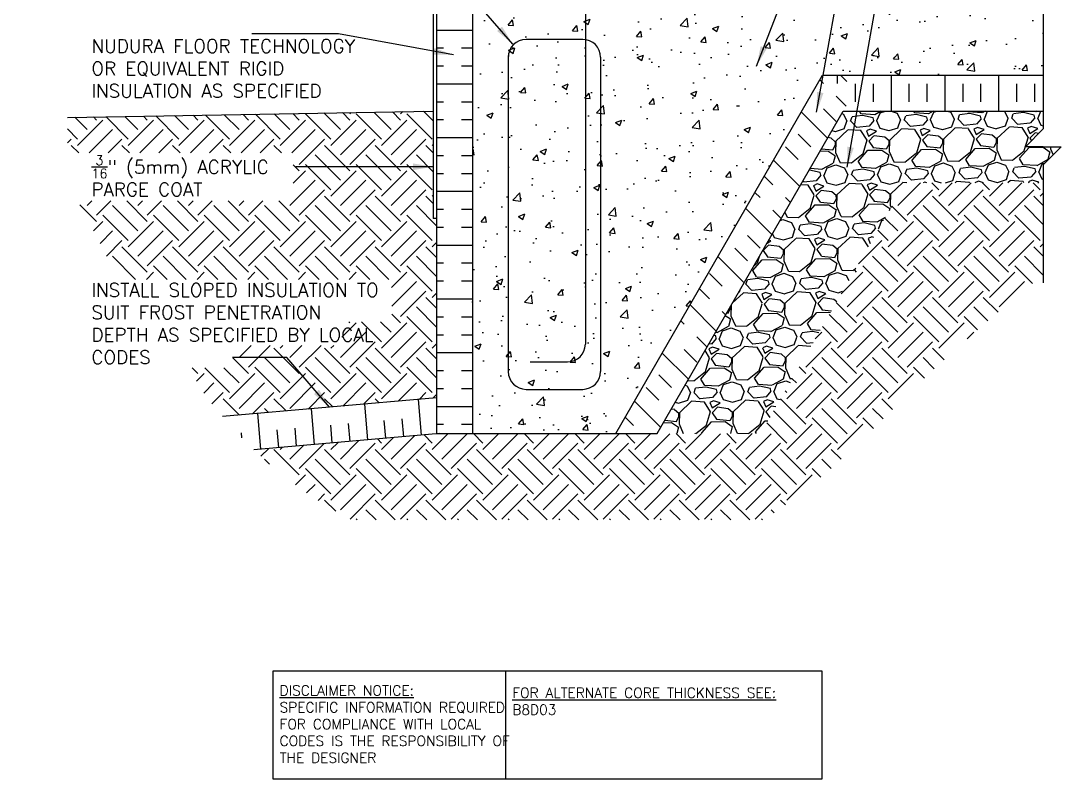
# Model space of a CAD drawing. Header units: inches. Extents: x 81 to 206, y -15 to 57.
# Drawn here: x 80.6 to 138.7, y -14.5 to 27.8 of the extents above; entities that cross this region are included whole.
import ezdxf

# ---------------------------------------------------------------- set-up
doc = ezdxf.new("R2010")
doc.units = ezdxf.units.IN
doc.header["$LTSCALE"] = 0.5
doc.header["$MEASUREMENT"] = 0
for name, color, linetype in [('HATCH', 12, 'Continuous'), ('line25', 2, 'Continuous'), ('LINE3', 3, 'Continuous'), ('LINE50', 5, 'Continuous'), ('LINE9', 9, 'Continuous'), ('TEXT', 4, 'Continuous')]:
    doc.layers.add(name, color=color, linetype=linetype)
doc.styles.add('DIM', font='romans.shx', dxfattribs={"width": 0.7})
doc.styles.add('ROMANS', font='romans.shx', dxfattribs={"height": 1.125})
doc.styles.get("Standard").update_dxf_attribs({"font": 'romans.shx', "height": 1.125})
doc.dimstyles.new('ext_12', dxfattribs={"dimscale": 12, "dimtxt": 0.09375, "dimasz": 0.09375, "dimexe": 0.09375, "dimexo": 0.0625, "dimgap": 0.0625, "dimtad": 1, "dimdec": 1, "dimzin": 3, "dimdsep": 46, "dimlunit": 4, "dimtxsty": 'DIM', "dimcen": 0.09, "dimdle": 0.09375, "dimclrt": 4, "dimadec": 0, "dimazin": 0, "dimtfac": 1, "dimtdec": 1, "dimtmove": 2, "dimatfit": 3, "dimfxl": 1, "dimfrac": 2, "dimtolj": 1, "dimtzin": 0, "dimarcsym": 0})

msp = doc.modelspace()

# ---------------------------------------------------------------- hatches: boundary and pattern name
at = {"layer": 'HATCH'}
h = msp.add_hatch(dxfattribs=at)
h.set_pattern_fill('INSUL', color=256, scale=8, style=0)
h.set_pattern_definition([(0, (75.221, 12.2973), (0, 3), []), (0, (75.221, 13.2973), (0, 3), [1, -1]), (0, (75.221, 14.2973), (0, 3), [1, -1])])
h.paths.add_polyline_path([(105.834, 28.776), (103.834, 28.776), (103.834, 4.776), (105.834, 4.776)])
h = msp.add_hatch(dxfattribs=at)
h.set_pattern_fill('AR-CONC', color=256, scale=0.5, style=0)
h.paths.add_polyline_path([(125.958, 25.776), (129.868, 25.776), (130.704, 28.776), (109.436, 28.776), (109.437, 26.776), (112.989, 26.776), (112.989, 6.776), (107.834, 6.776), (107.834, 26.776), (109.437, 26.776), (109.436, 28.776), (105.834, 28.776), (105.834, 4.776), (113.834, 4.776)])
h.paths.add_polyline_path([(112.989, 26.776), (107.834, 26.776), (107.834, 6.776), (112.989, 6.776)], flags=17)
h = msp.add_hatch(dxfattribs=at)
h.set_pattern_fill('AR-CONC', color=256, scale=0.5, style=0)
h.paths.add_polyline_path([(137.703, 28.776), (125.958, 28.776), (125.958, 25.776), (137.703, 25.776)])
h = msp.add_hatch(dxfattribs=at)
h.set_pattern_fill('AR-CONC', color=256, scale=0.5, style=0)
h.paths.add_polyline_path([(137.703, 24.776), (137.703, 25.776), (125.958, 25.776), (125.381, 24.776)])
h = msp.add_hatch(dxfattribs=at)
h.set_pattern_fill('INSUL', color=256, scale=8, angle=315, style=0)
h.set_pattern_definition([(315, (75.221, 12.2973), (2.12132, 2.12132), []), (315, (75.9282, 13.0045), (2.12132, 2.12132), [1, -1]), (315, (76.6353, 13.7116), (2.12132, 2.12132), [1, -1])])
h.paths.add_polyline_path([(126.536, 24.776), (125.381, 24.776), (113.834, 4.776), (116.143, 4.776), (127.113, 23.776)])
h = msp.add_hatch(dxfattribs=at)
h.set_pattern_fill('INSUL', color=256, scale=8, angle=90, style=0)
h.set_pattern_definition([(90, (75.221, 11.2973), (-3, 2e-16), []), (90, (74.221, 11.2973), (-3, 2e-16), [1, -1]), (90, (73.221, 11.2973), (-3, 2e-16), [1, -1])])
h.paths.add_polyline_path([(137.703, 24.776), (129.868, 24.776), (129.445, 23.257), (129.312, 22.776), (137.703, 22.776)])
h.paths.add_polyline_path([(129.868, 24.776), (125.958, 24.776), (127.113, 22.776), (129.312, 22.776), (129.445, 23.257)])
h = msp.add_hatch(dxfattribs=at)
h.set_pattern_fill('EARTH', color=256, scale=8, angle=45, style=0)
h.paths.add_polyline_path([(81.185, 21.672), (81.178, 21.68), (81.171, 21.688)])
h.paths.add_polyline_path([(80.741, 22.126), (80.735, 22.132), (80.728, 22.139)])
h.paths.add_polyline_path([(80.768, 22.099), (80.762, 22.106), (80.755, 22.112)])
h.paths.add_polyline_path([(80.714, 22.152), (80.708, 22.158), (80.701, 22.165)])
h.paths.add_polyline_path([(80.796, 22.072), (80.789, 22.079), (80.782, 22.086)])
h.paths.add_polyline_path([(80.687, 22.178), (80.681, 22.184), (80.674, 22.191)])
h.paths.add_polyline_path([(80.823, 22.046), (80.816, 22.052), (80.809, 22.059)])
h.paths.add_polyline_path([(80.661, 22.204), (80.654, 22.21), (80.647, 22.217)])
h.paths.add_polyline_path([(80.85, 22.019), (80.843, 22.025), (80.836, 22.032)])
h.paths.add_polyline_path([(80.634, 22.23), (80.627, 22.236), (80.62, 22.243)])
h.paths.add_polyline_path([(80.877, 21.991), (80.871, 21.998), (80.864, 22.005)])
h.paths.add_polyline_path([(83.229, 22.42), (83.229, 20.438), (95.834, 20.438), (95.834, 17.765), (83.804, 17.765), (83.812, 17.751), (83.839, 17.702), (83.866, 17.653), (83.893, 17.604), (83.92, 17.554), (83.947, 17.504), (83.974, 17.453), (84.002, 17.402), (84.03, 17.351), (84.057, 17.299), (84.085, 17.247), (84.114, 17.194), (84.142, 17.141), (84.17, 17.088), (84.199, 17.034), (84.228, 16.98), (84.256, 16.925), (84.286, 16.87), (84.315, 16.815), (84.344, 16.759), (84.374, 16.702), (84.403, 16.646), (84.433, 16.589), (84.463, 16.531), (84.493, 16.473), (84.524, 16.415), (84.554, 16.356), (84.585, 16.296), (84.615, 16.237), (84.646, 16.177), (84.677, 16.116), (84.709, 16.055), (84.74, 15.993), (84.772, 15.931), (84.804, 15.869), (84.836, 15.806), (84.868, 15.743), (84.9, 15.679), (84.932, 15.615), (84.965, 15.55), (84.998, 15.485), (85.031, 15.42), (85.064, 15.354), (85.097, 15.287), (85.131, 15.22), (85.164, 15.153), (85.198, 15.085), (85.232, 15.016), (85.266, 14.947), (85.301, 14.878), (85.335, 14.808), (85.37, 14.738), (85.405, 14.667), (85.44, 14.596), (85.475, 14.524), (85.511, 14.452), (85.546, 14.379), (85.582, 14.306), (85.618, 14.232), (85.654, 14.158), (85.691, 14.083), (85.727, 14.008), (85.764, 13.932), (85.801, 13.856), (85.838, 13.779), (85.875, 13.702), (85.913, 13.624), (85.951, 13.545), (85.988, 13.467), (86.027, 13.387), (101.309, 13.386), (101.344, 11.019), (98.543, 11.026), (98.547, 9.699), (92.462, 9.695), (92.46, 8.458), (89.876, 8.458), (89.888, 8.443), (89.899, 8.428), (89.91, 8.414), (89.922, 8.4), (89.933, 8.385), (89.944, 8.371), (89.955, 8.357), (89.966, 8.343), (89.977, 8.329), (89.988, 8.315), (89.998, 8.301), (90.009, 8.287), (90.02, 8.274), (90.03, 8.26), (90.04, 8.246), (90.051, 8.233), (90.061, 8.22), (90.071, 8.206), (90.081, 8.193), (90.091, 8.18), (90.101, 8.167), (90.111, 8.154), (90.12, 8.141), (90.13, 8.128), (90.139, 8.115), (90.149, 8.103), (90.158, 8.09), (90.168, 8.077), (90.177, 8.065), (90.186, 8.052), (90.195, 8.04), (90.204, 8.028), (90.213, 8.016), (90.222, 8.004), (90.23, 7.992), (90.239, 7.98), (90.248, 7.968), (90.256, 7.956), (90.265, 7.944), (90.273, 7.933), (90.281, 7.921), (90.29, 7.909), (90.298, 7.898), (90.306, 7.887), (90.314, 7.875), (90.322, 7.864), (90.33, 7.853), (90.338, 7.842), (90.345, 7.831), (90.353, 7.82), (90.361, 7.809), (90.368, 7.798), (90.375, 7.788), (90.383, 7.777), (90.39, 7.766), (90.397, 7.756), (90.405, 7.746), (90.412, 7.735), (90.419, 7.725), (90.426, 7.715), (90.433, 7.705), (90.439, 7.695), (90.446, 7.685), (90.453, 7.675), (90.459, 7.665), (90.466, 7.655), (90.472, 7.645), (90.479, 7.636), (90.485, 7.626), (90.492, 7.617), (90.498, 7.607), (90.504, 7.598), (90.51, 7.589), (90.516, 7.579), (90.522, 7.57), (90.528, 7.561), (90.534, 7.552), (90.54, 7.543), (90.545, 7.534), (90.551, 7.525), (90.557, 7.517), (90.562, 7.508), (90.568, 7.499), (90.573, 7.491), (90.579, 7.483), (90.584, 7.474), (90.589, 7.466), (90.594, 7.458), (90.6, 7.449), (90.605, 7.441), (90.61, 7.433), (90.615, 7.425), (90.62, 7.417), (90.624, 7.41), (90.629, 7.402), (90.634, 7.394), (90.639, 7.386), (90.643, 7.379), (90.648, 7.371), (90.652, 7.364), (90.657, 7.357), (90.661, 7.349), (90.666, 7.342), (90.67, 7.335), (90.674, 7.328), (90.678, 7.321), (90.683, 7.314), (90.687, 7.307), (90.691, 7.3), (90.695, 7.293), (90.699, 7.287), (90.703, 7.28), (90.707, 7.273), (90.71, 7.267), (90.714, 7.26), (90.718, 7.254), (90.721, 7.248), (90.725, 7.242), (90.729, 7.235), (90.732, 7.229), (90.736, 7.223), (90.739, 7.217), (90.742, 7.211), (90.746, 7.205), (90.749, 7.2), (90.752, 7.194), (90.756, 7.188), (90.759, 7.183), (90.762, 7.177), (90.765, 7.172), (90.768, 7.166), (90.771, 7.161), (90.774, 7.156), (90.777, 7.151), (90.78, 7.145), (90.782, 7.14), (90.785, 7.135), (90.788, 7.13), (90.791, 7.125), (90.793, 7.121), (90.796, 7.116), (90.799, 7.111), (90.801, 7.106), (90.804, 7.102), (90.806, 7.097), (90.809, 7.092), (90.811, 7.088), (90.814, 7.083), (90.816, 7.079), (90.819, 7.074), (90.821, 7.07), (90.824, 7.065), (90.827, 7.061), (90.829, 7.056), (90.832, 7.051), (90.834, 7.047), (90.837, 7.042), (90.84, 7.038), (90.843, 7.033), (90.845, 7.028), (90.848, 7.023), (90.851, 7.019), (90.854, 7.014), (90.857, 7.009), (90.86, 7.004), (90.863, 6.999), (90.866, 6.994), (90.87, 6.989), (90.873, 6.984), (90.877, 6.978), (90.88, 6.973), (90.884, 6.967), (90.887, 6.962), (90.891, 6.956), (90.895, 6.95), (90.899, 6.945), (90.903, 6.939), (90.907, 6.932), (90.912, 6.926), (90.916, 6.92), (90.921, 6.913), (90.925, 6.907), (90.93, 6.9), (90.935, 6.893), (90.94, 6.886), (90.945, 6.879), (90.951, 6.872), (90.956, 6.864), (90.962, 6.856), (90.968, 6.849), (90.974, 6.841), (90.98, 6.832), (90.986, 6.824), (90.993, 6.815), (91, 6.807), (91.006, 6.798), (91.013, 6.788), (91.021, 6.779), (91.028, 6.77), (91.036, 6.76), (91.043, 6.75), (91.052, 6.74), (91.06, 6.729), (91.068, 6.718), (91.077, 6.707), (91.086, 6.696), (91.095, 6.685), (91.104, 6.673), (91.114, 6.661), (91.123, 6.649), (91.133, 6.637), (91.144, 6.624), (91.154, 6.611), (91.165, 6.598), (91.176, 6.584), (91.187, 6.57), (91.198, 6.556), (91.21, 6.542), (91.222, 6.527), (91.235, 6.512), (91.247, 6.497), (91.26, 6.481), (91.273, 6.465), (91.286, 6.449), (91.3, 6.432), (91.314, 6.415), (91.328, 6.398), (91.343, 6.38), (91.358, 6.362), (91.373, 6.344), (91.389, 6.326), (91.405, 6.306), (91.421, 6.287), (91.437, 6.267), (91.454, 6.247), (91.471, 6.227), (91.489, 6.206), (91.506, 6.185), (91.525, 6.163), (91.543, 6.141), (91.562, 6.119), (91.581, 6.096), (91.601, 6.072), (91.621, 6.049), (91.641, 6.025), (91.661, 6), (91.682, 5.975), (91.704, 5.95), (91.726, 5.924), (91.748, 5.898), (91.77, 5.871), (91.793, 5.844), (91.817, 5.817), (91.84, 5.789), (91.865, 5.76), (91.889, 5.731), (103.834, 6.776), (103.834, 16.776), (103.646, 16.776), (103.646, 22.776)])
h.paths.add_polyline_path([(80.905, 21.964), (80.898, 21.971), (80.891, 21.978)])
h.paths.add_polyline_path([(82.187, 20.421), (82.18, 20.432), (82.187, 20.421)])
h.paths.add_polyline_path([(80.932, 21.936), (80.925, 21.943), (80.918, 21.95)])
h.paths.add_polyline_path([(81.443, 21.384), (81.435, 21.392), (81.451, 21.375)])
h.paths.add_polyline_path([(80.96, 21.908), (80.953, 21.915), (80.946, 21.922)])
h.paths.add_polyline_path([(81.413, 21.419), (81.405, 21.427), (81.42, 21.41)])
h.paths.add_polyline_path([(80.988, 21.88), (80.981, 21.887), (80.974, 21.894)])
h.paths.add_polyline_path([(81.383, 21.453), (81.375, 21.462), (81.39, 21.444)])
h.paths.add_polyline_path([(81.015, 21.851), (81.009, 21.858), (81.002, 21.866)])
h.paths.add_polyline_path([(81.353, 21.487), (81.346, 21.495), (81.36, 21.478)])
h.paths.add_polyline_path([(81.043, 21.822), (81.036, 21.829), (81.029, 21.837)])
h.paths.add_polyline_path([(81.323, 21.52), (81.316, 21.529), (81.331, 21.512)])
h.paths.add_polyline_path([(81.071, 21.793), (81.065, 21.8), (81.057, 21.808)])
h.paths.add_polyline_path([(81.294, 21.553), (81.287, 21.561), (81.301, 21.545)])
h.paths.add_polyline_path([(81.1, 21.763), (81.093, 21.771), (81.086, 21.778)])
h.paths.add_polyline_path([(81.265, 21.585), (81.257, 21.594), (81.272, 21.577)])
h.paths.add_polyline_path([(81.128, 21.733), (81.121, 21.741), (81.114, 21.748)])
h.paths.add_polyline_path([(81.236, 21.617), (81.228, 21.625), (81.243, 21.61)])
h.paths.add_polyline_path([(81.157, 21.703), (81.149, 21.711), (81.142, 21.718)])
h.paths.add_polyline_path([(81.214, 21.641), (81.207, 21.649), (81.2, 21.657)])
h = msp.add_hatch(dxfattribs=at)
h.set_pattern_fill('GRAVEL', color=256, scale=3, angle=1, style=0)
h.set_pattern_definition([(229.0128, (77.32844, 15.33458), (-23.5251243, -27.41474946), [0.40361, -39.95726]), (185.9697, (77.06372, 15.02992), (35.94216342, 3.6278037), [0.692604, -68.567775]), (133.5104, (76.37487, 14.95789), (30.5713329, -32.47142825), [0.48836, -48.3481]), (268.2737, (75.21814, 14.18758), (1.95238674, 60.0432196), [0.630714, -62.440674]), (293.8337, (75.19914, 13.55715), (-15.62603158, 35.73271965), [0.618465, -61.22812]), (358.2737, (75.44905, 12.99143), (-60.0432196, 1.95238674), [0.630714, -62.440674]), (38.6942, (76.07948, 12.97243), (-38.47051045, -30.67604631), [0.83409, -82.57455]), (73.2553, (76.73047, 13.49387), (19.84497525, 66.35643767), [0.787464, -77.95896]), (122.4296, (76.95735, 14.24794), (-24.67701297, 38.57518704), [0.63285, -62.65222]), (176.2364, (76.61797, 14.7821), (33.0473336, -2.4235882), [0.7225, -35.40229]), (223.3974, (75.89704, 14.82953), (-35.41861008, -33.6232372), [0.934344, -92.500125]), (139.8141, (78.1882, 14.20942), (-21.3109536, 17.6307498), [0.3189, -31.57153]), (172.4692, (77.94458, 14.4152), (39.09876982, -5.31846614), [0.60671, -60.06453]), (226, (77.343, 14.4947), (0.05236, -2.999544), [0.42426, -3.81838]), (204.1986, (77.12685, 14.851), (14.893, 6.2608762), [0.22847, -22.61885]), (292.8014, (76.91845, 14.75734), (-3.1566145, 8.946273), [0.32311, -15.83239]), (31.9638, (77.04367, 14.4595), (8.8939088, 6.156165), [0.52479, -16.96807]), (162.5651, (77.4889, 14.7373), (6.051445, -2.894824), [0.37947, -9.10736]), (17.3895, (75.17872, 14.72697), (29.83836617, 9.5221797), [0.5316, -52.628535]), (71.3462, (75.68602, 14.88585), (-11.42222856, -33.204409), [0.44598, -44.15222]), (294.1986, (77.4784, 15.3372), (-6.2608762, 14.893), [0.45694, -22.39037]), (344.6105, (77.66572, 14.9204), (-30.15250873, 8.4750351), [0.5316, -52.628535]), (340.444, (75.21118, 12.86726), (-15.1024352, 5.737288), [0.51264, -25.11937]), (295.7751, (75.69425, 12.69566), (-15.5736216, 32.7331985), [0.42953, -42.52393]), (67.8014, (77.56077, 12.3382), (5.737304, 15.1024291), [0.45694, -22.39037]), (18.354, (77.73341, 12.76126), (-38.7846376, -12.6787998), [0.50289, -49.78627]), (70.444, (76.091, 12.31253), (-5.737288, -15.1024352), [0.25632, -25.37569]), (102.3099, (77.3808, 12.33504), (-3.208965, 11.9458175), [0.15297, -15.14409]), (166.9638, (77.3482, 12.4845), (9.050988, -2.8424656), [0.61847, -11.75085]), (187.009, (76.74566, 12.624), (29.94307292, 3.5231132), [0.57315, -56.74177]), (304.6901, (77.0484, 14.1895), (-3.104262, 5.946728), [0.43267, -10.38399]), (354.1572, (77.29463, 13.83377), (51.0969454, -5.10903747), [0.75538, -74.78269]), (61.9454, (78.04608, 13.75687), (-11.6316719, -21.2062316), [0.30887, -30.57802]), (91, (78.1913, 14.0294), (-3.0519, 2.94719), [0.18, -2.82]), (121.2564, (76.6841, 12.71294), (12.3646577, -20.78738036), [0.41677, -41.26056]), (49.0128, (76.46785, 13.06922), (23.5251243, 27.41474946), [0.80722, -39.55366]), (1, (76.9973, 13.6786), (2.94719, 3.0519), [0.78, -2.22]), (326.3048, (77.77717, 13.69217), (-30.3619146, 20.47325553), [0.47434, -46.95982]), (255.0546, (78.17183, 13.429), (-2.790114, -12.05053), [0.43681, -21.40352]), (208.646, (78.05917, 13.00698), (-56.46773345, -30.99024094), [0.711195, -70.40842]), (176.4261, (77.43503, 12.66604), (-39.04641873, 2.3188836), [0.7524, -74.48722])])
h.paths.add_polyline_path([(137.703, 22.776), (126.536, 22.776), (116.143, 4.776), (121.917, 4.776), (130, 18.776), (137.703, 18.776), (137.703, 19.776), (138.703, 20.776), (136.703, 20.776), (137.703, 21.776)])
h = msp.add_hatch(dxfattribs=at)
h.set_pattern_fill('EARTH', color=256, scale=8, angle=45, style=0)
h.paths.add_polyline_path([(99.089, -0.04), (122.038, -0.04), (122.101, -0.002), (122.267, 0.101), (122.431, 0.205), (122.595, 0.311), (122.758, 0.418), (122.92, 0.527), (123.081, 0.638), (123.241, 0.749), (123.4, 0.863), (123.559, 0.977), (123.716, 1.093), (123.873, 1.21), (124.029, 1.328), (124.185, 1.448), (124.339, 1.569), (124.493, 1.691), (124.646, 1.814), (124.799, 1.938), (124.95, 2.063), (125.101, 2.189), (125.252, 2.317), (125.402, 2.445), (125.551, 2.574), (125.7, 2.704), (125.848, 2.834), (125.996, 2.966), (126.144, 3.098), (126.29, 3.231), (126.437, 3.365), (126.583, 3.5), (126.728, 3.635), (126.874, 3.771), (127.018, 3.907), (127.163, 4.044), (127.307, 4.181), (127.451, 4.319), (127.595, 4.457), (127.738, 4.596), (127.881, 4.735), (128.024, 4.874), (128.167, 5.014), (128.309, 5.154), (128.452, 5.294), (128.594, 5.434), (128.736, 5.574), (128.878, 5.715), (129.02, 5.856), (129.162, 5.997), (129.304, 6.137), (129.446, 6.278), (129.588, 6.419), (129.73, 6.559), (129.872, 6.7), (130.014, 6.84), (130.157, 6.981), (130.299, 7.121), (130.442, 7.26), (130.584, 7.4), (130.727, 7.539), (130.87, 7.678), (131.014, 7.816), (131.157, 7.954), (131.301, 8.092), (131.446, 8.229), (131.59, 8.365), (131.735, 8.502), (131.88, 8.637), (132.025, 8.772), (132.171, 8.907), (132.317, 9.041), (132.463, 9.175), (132.61, 9.308), (132.756, 9.441), (132.903, 9.573), (133.05, 9.706), (133.198, 9.837), (133.346, 9.968), (133.494, 10.099), (133.642, 10.23), (133.79, 10.36), (133.939, 10.49), (134.087, 10.62), (134.236, 10.749), (134.386, 10.878), (134.535, 11.006), (134.684, 11.134), (134.834, 11.262), (134.984, 11.39), (135.134, 11.518), (135.284, 11.645), (135.434, 11.772), (135.585, 11.899), (135.735, 12.025), (135.886, 12.151), (136.037, 12.278), (136.188, 12.404), (136.339, 12.529), (136.49, 12.655), (136.641, 12.78), (136.793, 12.905), (136.944, 13.031), (137.096, 13.156), (137.247, 13.28), (137.399, 13.405), (137.551, 13.53), (137.703, 13.654), (137.703, 18.776), (130, 18.776), (121.917, 4.776), (103.921, 4.776), (93.633, 3.876), (93.777, 3.739), (93.922, 3.603), (94.068, 3.468), (94.216, 3.334), (94.365, 3.202), (94.514, 3.071), (94.665, 2.94), (94.818, 2.811), (94.971, 2.684), (95.125, 2.557), (95.281, 2.432), (95.438, 2.308), (95.596, 2.185), (95.755, 2.064), (95.915, 1.944), (96.076, 1.825), (96.239, 1.707), (96.402, 1.591), (96.567, 1.476), (96.733, 1.362), (96.9, 1.25), (97.068, 1.139), (97.237, 1.029), (97.407, 0.921), (97.579, 0.814), (97.751, 0.709), (97.925, 0.605), (98.1, 0.502), (98.276, 0.401), (98.452, 0.302), (98.631, 0.203), (98.81, 0.107), (98.99, 0.011)])
h = msp.add_hatch(dxfattribs=at)
h.set_pattern_fill('INSUL', color=256, scale=8, angle=95, style=0)
h.set_pattern_definition([(95, (75.221, 12.2973), (-2.98858, -0.26147), []), (95, (74.225, 12.2102), (-2.98858, -0.26147), [1, -1]), (95, (73.2287, 12.123), (-2.98858, -0.26147), [1, -1])])
h.paths.add_polyline_path([(91.889, 5.731), (92.099, 5.487), (92.327, 5.228), (92.559, 4.972), (92.795, 4.72), (93.035, 4.47), (93.277, 4.224), (93.524, 3.981), (93.633, 3.876), (103.834, 4.769), (103.834, 6.776)])

# ---------------------------------------------------------------- linework, layer by layer
msp.add_line((103.834, 4.776), (105.834, 4.776), dxfattribs=at)
at = {"layer": 'line25'}
for p, q in [((103.834, 28.776), (103.834, 4.776)), ((116.143, 4.776), (126.536, 22.776)), ((126.536, 22.776), (137.703, 22.776)), ((103.834, 6.776), (91.889, 5.731)), ((104.008, 4.784), (93.633, 3.876)), ((103.834, 4.776), (105.834, 4.776)), ((113.834, 4.776), (116.143, 4.776))]:
    msp.add_line(p, q, dxfattribs=at)
at = {"layer": 'LINE3'}
for p, q in [((112.149, 48.776), (112.137, 9.776)), ((111.989, 26.776), (108.834, 26.776)), ((107.834, 25.776), (107.834, 8.249)), ((112.989, 25.776), (112.989, 8.249)), ((109.053, 8.776), (111.137, 8.776)), ((108.834, 7.249), (111.989, 7.249))]:
    msp.add_line(p, q, dxfattribs=at)
for centre, start, end in [((108.834, 25.776), 90, 180), ((111.989, 25.776), 0, 90), ((111.137, 9.776), 270, 359.98107), ((108.834, 8.249), 180, 270), ((111.989, 8.249), 270, 0)]:
    msp.add_arc(centre, 1, start, end, dxfattribs=at)
at = {"layer": 'LINE50'}
for p, q in [((105.834, 28.776), (105.834, 4.776)), ((113.834, 4.776), (125.381, 24.776)), ((125.381, 24.776), (137.703, 24.776)), ((83.229, 22.42), (103.646, 22.776)), ((105.834, 4.776), (113.834, 4.776))]:
    msp.add_line(p, q, dxfattribs=at)
at = {"layer": 'LINE9'}
for p, q in [((137.703, 29.174), (137.703, 21.776)), ((103.646, 28.91), (103.646, 16.776)), ((136.703, 20.776), (137.703, 21.776)), ((137.703, 20.776), (136.703, 20.776)), ((137.703, 20.776), (138.703, 20.776)), ((138.703, 20.776), (137.703, 19.776)), ((137.703, 19.776), (137.703, 13.19)), ((103.834, 16.776), (103.646, 16.776))]:
    msp.add_line(p, q, dxfattribs=at)
at = {"layer": 'TEXT'}
msp.add_lwpolyline([(94.701, -8.466), (107.684, -8.466), (107.684, -14.504), (94.701, -14.504)], close=True, dxfattribs=at)
msp.add_lwpolyline([(107.684, -8.466), (125.345, -8.466), (125.345, -14.504), (107.684, -14.504)], dxfattribs=at)

# ---------------------------------------------------------------- texts
at = {"layer": 'TEXT', "char_height": 0.75, "attachment_point": 4, "style": 'ROMANS'}
for s, insert, width in [('\\A1;NUDURA FLOOR TECHNOLOGY OR EQUIVALENT RIGID INSULATION AS SPECIFIED', (84.56, 25.153), 16.47862), ('\\A1;{\\H0.7x;\\S3/16;}" (5mm) ACRYLIC PARGE COAT', (84.56, 19.159), 11.85836), ('INSTALL SLOPED INSULATION TO SUIT FROST PENETRATION DEPTH AS SPECIFIED BY LOCAL CODES', (84.56, 10.917), 17.47704)]:
    msp.add_mtext(s, dxfattribs=dict(at, insert=insert, width=width))
at = {"layer": 'TEXT', "char_height": 0.5625, "attachment_point": 4}
for s, insert, width in [('{\\LDISCLAIMER NOTICE:}\\PSPECIFIC INFORMATION REQUIRED FOR COMPLIANCE WITH LOCAL CODES IS THE RESPONSIBILITY OF THE DESIGNER', (95.068, -11.432), 14.00235), ('{\\LFOR ALTERNATE CORE THICKNESS SEE:\\P}B8D03  \\P          ', (108.06, -10.626), 23.33295)]:
    msp.add_mtext(s, dxfattribs=dict(at, insert=insert, width=width))

# ---------------------------------------------------------------- leaders
at = {"layer": 'TEXT'}
for points, override in [([(108.084, 26.515), (98.813, 37.211), (93.987, 37.211)], {"dimgap": 0.0625, "dimtad": 0}), ([(121.693, 25.282), (126.333, 37.302), (128.809, 37.302)], {"dimtad": 0}), ([(125.05, 22.708), (127.214, 34.728), (129.245, 34.728)], {"dimtad": 0}), ([(126.748, 19.651), (128.768, 31.078)], {"dimgap": 0.0625, "dimtad": 0}), ([(104.781, 25.908), (98.35, 27.094), (93.524, 27.094)], {"dimgap": 0.0625, "dimtad": 0}), ([(103.646, 19.668), (97.78, 19.668), (95.969, 19.668)], {"dimgap": 0.0625, "dimtad": 0}), ([(97.862, 6.254), (95.472, 9.027), (92.441, 9.027)], {"dimgap": 0.0625, "dimtad": 0})]:
    msp.add_leader(points, dimstyle='ext_12', override=override, dxfattribs=at)

doc.saveas('drawing.dxf')
